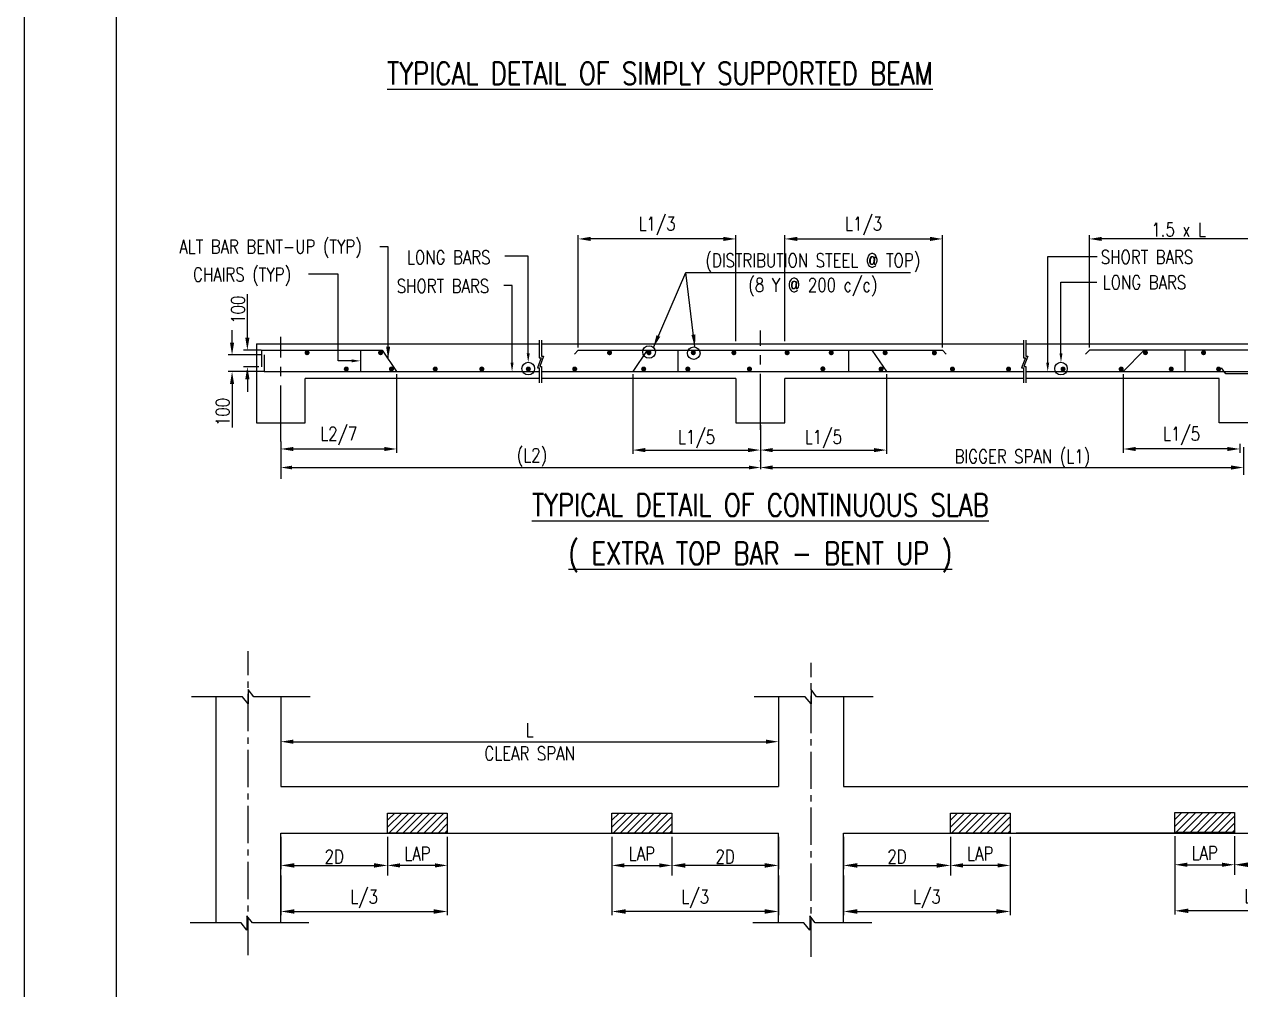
# Model space of a CAD drawing. Extents: x 482149 to 766876, y -388107 to -272741.
# Drawn here: x 634862 to 659304, y -313149 to -293744 of the extents above; entities that cross this region are included whole.
import ezdxf
from ezdxf.enums import TextEntityAlignment as Align

# ---------------------------------------------------------------- set-up
doc = ezdxf.new("R2010")
doc.units = 0
doc.header["$LTSCALE"] = 500
doc.header["$MEASUREMENT"] = 0
doc.linetypes.add('CENTER2', pattern=[1.125, 0.75, -0.125, 0.125, -0.125])
doc.layers.get('DEFPOINTS').update_dxf_attribs({"color": 4})
for name, color, linetype in [('BEAM', 4, 'Continuous'), ('CENTERLINE', 8, 'CENTER2'), ('col & circal', 8, 'CENTER2'), ('CUTOUT2', 9, 'Continuous'), ('DIM', 5, 'Continuous'), ('dimention', 7, 'Continuous'), ('hat', 8, 'Continuous'), ('other', 5, 'Continuous'), ('S-CONCRET LINE', 4, 'Continuous'), ('S-DIM-1', 5, 'Continuous'), ('S-REINFORCEMENT', 6, 'Continuous'), ('S-TEXT-1', 4, 'Continuous'), ('S-TITLE', 6, 'Continuous'), ('s_TITILE', 9, 'Continuous'), ('TXT', 4, 'Continuous')]:
    doc.layers.add(name, color=color, linetype=linetype)
doc.layers.add('LINE', color=253, linetype='Continuous', lineweight=18)
doc.styles.add('ROMANS', font='simplex.shx', dxfattribs={"width": 0.8, "height": 275, "bigfont": 'bigfont.shx'})
doc.dimstyles.new('5', dxfattribs={"dimtxt": 250, "dimasz": 250, "dimexe": 60, "dimexo": 60, "dimgap": 150, "dimtad": 1, "dimdec": 0, "dimlfac": 0.2, "dimzin": 0, "dimdsep": 46, "dimtxsty": 'ROMANS', "dimcen": -250, "dimclrd": 5, "dimclre": 5, "dimclrt": 4, "dimadec": 0, "dimazin": 0, "dimtfac": 1, "dimtdec": 0, "dimtix": 1, "dimtofl": 0, "dimtmove": 2, "dimatfit": 3, "dimfxl": 0, "dimtolj": 1, "dimtzin": 0, "dimarcsym": 0})
doc.dimstyles.new('Copy of INT2TIMES', dxfattribs={"dimtxt": 300, "dimasz": 275, "dimexe": 75, "dimexo": 75, "dimgap": 40, "dimtad": 1, "dimdec": 0, "dimlfac": 0.5, "dimrnd": 5, "dimzin": 0, "dimdsep": 46, "dimtxsty": 'ROMANS', "dimcen": -1, "dimclrd": 5, "dimclre": 5, "dimclrt": 4, "dimadec": 0, "dimazin": 0, "dimtfac": 1, "dimtdec": 0, "dimtix": 1, "dimtofl": 0, "dimtmove": 2, "dimatfit": 3, "dimfxl": 0, "dimtolj": 1, "dimtzin": 0, "dimarcsym": 0})
doc.dimstyles.new('Copy(2) of Standard', dxfattribs={"dimtxt": 300, "dimasz": 250, "dimexe": 75, "dimexo": 50, "dimgap": 50, "dimtad": 1, "dimdec": 0, "dimrnd": 5, "dimzin": 0, "dimdsep": 46, "dimtxsty": 'ROMANS', "dimcen": 0, "dimclrd": 5, "dimclre": 5, "dimclrt": 4, "dimadec": 0, "dimazin": 0, "dimtfac": 1, "dimtdec": 0, "dimtofl": 0, "dimtmove": 0, "dimatfit": 3, "dimfxl": 0, "dimtolj": 1, "dimtzin": 0, "dimarcsym": 0})
doc.dimstyles.new('dim100', dxfattribs={"dimtxt": 250, "dimasz": 250, "dimexe": 200, "dimexo": 200, "dimgap": 100, "dimtad": 1, "dimdec": 0, "dimzin": 0, "dimdsep": 46, "dimtxsty": 'ROMANS', "dimcen": 0, "dimclrd": 5, "dimclre": 5, "dimclrt": 4, "dimadec": 0, "dimazin": 0, "dimtfac": 1, "dimtdec": 0, "dimtix": 1, "dimtofl": 0, "dimtmove": 2, "dimatfit": 3, "dimfxl": 0, "dimtolj": 1, "dimtzin": 0, "dimlwd": -1, "dimlwe": -1, "dimarcsym": 0})
doc.dimstyles.new('INT1', dxfattribs={"dimtxt": 250, "dimasz": 250, "dimexe": 150, "dimexo": 60, "dimgap": 75, "dimtad": 1, "dimdec": 0, "dimzin": 0, "dimdsep": 46, "dimtxsty": 'ROMANS', "dimcen": -250, "dimclrd": 5, "dimclre": 5, "dimclrt": 4, "dimadec": 0, "dimazin": 0, "dimtfac": 1, "dimtdec": 0, "dimtix": 1, "dimtofl": 0, "dimtmove": 2, "dimatfit": 3, "dimfxl": 0, "dimtolj": 1, "dimtzin": 0, "dimarcsym": 0})

# ---------------------------------------------------------------- blocks, each defined once
blk = doc.blocks.new('*D51')
at = {"layer": 'DEFPOINTS', "color": 0}
for p in [(659362, -302091), (649652, -302683), (659362, -302653)]:
    blk.add_point(p, dxfattribs=at)
at = {"layer": 'DIM', "color": 5, "lineweight": -2}
for p, q in [((659362, -302241), (659362, -302803)), ((649652, -302533), (649652, -302503)), ((649902, -302653), (659112, -302653))]:
    blk.add_line(p, q, dxfattribs=at)
at = {"layer": 'DIM', "color": 5}
for points in [[(649902, -302611), (649902, -302694), (649652, -302653)], [(659112, -302694), (659112, -302611), (659362, -302653)]]:
    blk.add_solid(points, dxfattribs=at)
blk = doc.blocks.new('*D52')
at = {"layer": 'DEFPOINTS', "color": 0}
for p in [(653311, -298058), (650143, -300165), (653311, -300293)]:
    blk.add_point(p, dxfattribs=at)
at = {"layer": 'TXT', "color": 5, "linetype": 'ByBlock', "lineweight": -2}
for p, q in [((650143, -300115), (650143, -297983)), ((653311, -300243), (653311, -297983))]:
    blk.add_line(p, q, dxfattribs=at)
at = {"layer": 'TXT', "color": 5, "lineweight": -2}
blk.add_line((650393, -298058), (653061, -298058), dxfattribs=at)
at = {"layer": 'TXT', "color": 5}
for points in [[(650393, -298016), (650393, -298099), (650143, -298058)], [(653061, -298099), (653061, -298016), (653311, -298058)]]:
    blk.add_solid(points, dxfattribs=at)
at = {"layer": 'TXT', "color": 4, "insert": (651727, -297798), "char_height": 275, "attachment_point": 5, "style": 'ROMANS'}
blk.add_mtext('\\A1;L1/3', dxfattribs=at)
blk = doc.blocks.new('*D53')
at = {"layer": 'DEFPOINTS', "color": 0}
for p in [(652185, -300725), (649652, -301754), (652185, -302302)]:
    blk.add_point(p, dxfattribs=at)
at = {"layer": 'DIM', "color": 5, "lineweight": -2}
for p, q in [((652185, -300775), (652185, -302377)), ((649652, -301804), (649652, -302377)), ((649902, -302302), (651935, -302302))]:
    blk.add_line(p, q, dxfattribs=at)
at = {"layer": 'DIM', "color": 5}
for points in [[(649902, -302261), (649902, -302344), (649652, -302302)], [(651935, -302344), (651935, -302261), (652185, -302302)]]:
    blk.add_solid(points, dxfattribs=at)
at = {"layer": 'DIM', "color": 4, "insert": (650918, -302083), "char_height": 275, "attachment_point": 5, "style": 'ROMANS'}
blk.add_mtext('\\A1;L1/5', dxfattribs=at)
blk = doc.blocks.new('*D54')
at = {"layer": 'DEFPOINTS', "color": 0}
for p in [(647089, -300725), (649652, -301754), (649652, -302302)]:
    blk.add_point(p, dxfattribs=at)
at = {"layer": 'DIM', "color": 5, "lineweight": -2}
for p, q in [((647089, -300775), (647089, -302377)), ((649652, -301804), (649652, -302377)), ((647339, -302302), (649402, -302302))]:
    blk.add_line(p, q, dxfattribs=at)
at = {"layer": 'DIM', "color": 5}
for points in [[(647339, -302261), (647339, -302344), (647089, -302302)], [(649402, -302344), (649402, -302261), (649652, -302302)]]:
    blk.add_solid(points, dxfattribs=at)
at = {"layer": 'DIM', "color": 4, "insert": (648371, -302083), "char_height": 275, "attachment_point": 5, "style": 'ROMANS'}
blk.add_mtext('\\A1;L1/5', dxfattribs=at)
blk = doc.blocks.new('*D55')
at = {"layer": 'DEFPOINTS', "color": 0}
for p in [(642343, -300725), (640016, -302124), (642343, -302280)]:
    blk.add_point(p, dxfattribs=at)
at = {"layer": 'DIM', "color": 5, "lineweight": -2}
for p, q in [((642343, -300775), (642343, -302355)), ((640016, -302174), (640016, -302355)), ((640266, -302280), (642093, -302280))]:
    blk.add_line(p, q, dxfattribs=at)
at = {"layer": 'DIM', "color": 5}
for points in [[(640266, -302239), (640266, -302322), (640016, -302280)], [(642093, -302322), (642093, -302239), (642343, -302280)]]:
    blk.add_solid(points, dxfattribs=at)
at = {"layer": 'DIM', "color": 4, "insert": (641180, -302021), "char_height": 275, "attachment_point": 5, "style": 'ROMANS'}
blk.add_mtext('\\A1;L2/7', dxfattribs=at)
blk = doc.blocks.new('*D56')
at = {"layer": 'DEFPOINTS', "color": 0}
for p in [(645992, -298058), (645992, -300293), (649160, -300165)]:
    blk.add_point(p, dxfattribs=at)
at = {"layer": 'TXT', "color": 5, "linetype": 'ByBlock', "lineweight": -2}
for p, q in [((645992, -300243), (645992, -297983)), ((649160, -300115), (649160, -297983))]:
    blk.add_line(p, q, dxfattribs=at)
at = {"layer": 'TXT', "color": 5, "lineweight": -2}
blk.add_line((648910, -298058), (646242, -298058), dxfattribs=at)
at = {"layer": 'TXT', "color": 5}
for points in [[(646242, -298016), (646242, -298099), (645992, -298058)], [(648910, -298099), (648910, -298016), (649160, -298058)]]:
    blk.add_solid(points, dxfattribs=at)
at = {"layer": 'TXT', "color": 4, "insert": (647576, -297798), "char_height": 275, "attachment_point": 5, "style": 'ROMANS'}
blk.add_mtext('\\A1;L1/3', dxfattribs=at)
blk = doc.blocks.new('*D58')
at = {"layer": 'DEFPOINTS', "color": 0}
for p in [(656263, -298058), (656263, -300293), (659851, -300596)]:
    blk.add_point(p, dxfattribs=at)
at = {"layer": 'DIM', "color": 5, "lineweight": -2}
for p, q in [((656263, -300243), (656263, -297983)), ((659601, -298058), (656513, -298058)), ((659851, -300546), (659851, -297983))]:
    blk.add_line(p, q, dxfattribs=at)
at = {"layer": 'DIM', "color": 5}
for points in [[(656513, -298016), (656513, -298099), (656263, -298058)], [(659601, -298099), (659601, -298016), (659851, -298058)]]:
    blk.add_solid(points, dxfattribs=at)
at = {"layer": 'DIM', "color": 4, "insert": (658057, -297870), "char_height": 275, "attachment_point": 5, "style": 'ROMANS'}
blk.add_mtext('\\A1;1.5 x L', dxfattribs=at)
blk = doc.blocks.new('*D60')
at = {"layer": 'DEFPOINTS', "color": 0}
for p in [(639344, -300293), (639671, -300293), (639626, -300628)]:
    blk.add_point(p, dxfattribs=at)
at = {"layer": 'TXT', "color": 5, "linetype": 'ByBlock', "lineweight": -2}
for p, q in [((639344, -300043), (639344, -299169)), ((639621, -300293), (639269, -300293)), ((639576, -300628), (639269, -300628)), ((639344, -300878), (639344, -301128))]:
    blk.add_line(p, q, dxfattribs=at)
at = {"layer": 'TXT', "color": 5}
for points in [[(639302, -300043), (639386, -300043), (639344, -300293)], [(639386, -300878), (639302, -300878), (639344, -300628)]]:
    blk.add_solid(points, dxfattribs=at)
at = {"layer": 'TXT', "color": 4, "insert": (639157, -299481), "char_height": 275, "attachment_point": 5, "rotation": 90, "style": 'ROMANS'}
blk.add_mtext('\\A1;100', dxfattribs=at)
blk = doc.blocks.new('*D61')
at = {"layer": 'DEFPOINTS', "color": 0}
for p in [(639679, -300390), (639036, -300725), (639724, -300725)]:
    blk.add_point(p, dxfattribs=at)
at = {"layer": 'DIM', "color": 5, "lineweight": -2}
for p, q in [((639036, -300140), (639036, -299890)), ((639629, -300390), (638961, -300390)), ((639674, -300725), (638961, -300725)), ((639036, -300975), (639036, -301848))]:
    blk.add_line(p, q, dxfattribs=at)
at = {"layer": 'DIM', "color": 5}
for points in [[(638995, -300140), (639078, -300140), (639036, -300390)], [(639078, -300975), (638995, -300975), (639036, -300725)]]:
    blk.add_solid(points, dxfattribs=at)
at = {"layer": 'DIM', "color": 4, "insert": (638849, -301536), "char_height": 275, "attachment_point": 5, "rotation": 90, "style": 'ROMANS'}
blk.add_mtext('\\A1;100', dxfattribs=at)
blk = doc.blocks.new('*D97')
at = {"layer": 'DEFPOINTS', "color": 0}
for p in [(659180, -309987), (661325, -309998), (659180, -310637)]:
    blk.add_point(p, dxfattribs=at)
at = {"layer": 'DIM', "color": 5, "lineweight": -2, "ltscale": 2}
for p, q in [((659180, -310062), (659180, -310712)), ((661325, -310073), (661325, -310712)), ((661050, -310637), (659455, -310637))]:
    blk.add_line(p, q, dxfattribs=at)
at = {"layer": 'DIM', "color": 5}
for points in [[(659455, -310591), (659455, -310683), (659180, -310637)], [(661050, -310683), (661050, -310591), (661325, -310637)]]:
    blk.add_solid(points, dxfattribs=at)
at = {"layer": 'DIM', "color": 4, "insert": (660252, -310460), "char_height": 275, "attachment_point": 5, "style": 'ROMANS'}
blk.add_mtext('\\A1;{2D}', dxfattribs=at)
blk = doc.blocks.new('*D98')
at = {"layer": 'DEFPOINTS', "color": 0}
for p in [(657980, -309987), (659180, -309987), (659180, -310637)]:
    blk.add_point(p, dxfattribs=at)
at = {"layer": 'S-DIM-1', "color": 5}
for p, q in [((657980, -310187), (657980, -310837)), ((659180, -310187), (659180, -310837)), ((658230, -310637), (658930, -310637))]:
    blk.add_line(p, q, dxfattribs=at)
for points in [[(658230, -310596), (658230, -310679), (657980, -310637)], [(658930, -310679), (658930, -310596), (659180, -310637)]]:
    blk.add_solid(points, dxfattribs=at)
at = {"layer": 'S-DIM-1', "color": 4, "insert": (658580, -310400), "char_height": 275, "attachment_point": 5, "style": 'ROMANS'}
blk.add_mtext('\\A1;LAP', dxfattribs=at)
blk = doc.blocks.new('*D99')
at = {"layer": 'DEFPOINTS', "color": 0}
for p in [(657980, -309987), (661325, -310773), (657980, -311563)]:
    blk.add_point(p, dxfattribs=at)
at = {"layer": 'DIM', "color": 5, "lineweight": -2, "ltscale": 2}
for p, q in [((657980, -310062), (657980, -311638)), ((661325, -310848), (661325, -311638)), ((661050, -311563), (658255, -311563))]:
    blk.add_line(p, q, dxfattribs=at)
at = {"layer": 'DIM', "color": 5}
for points in [[(658255, -311518), (658255, -311609), (657980, -311563)], [(661050, -311609), (661050, -311518), (661325, -311563)]]:
    blk.add_solid(points, dxfattribs=at)
at = {"layer": 'DIM', "color": 4, "insert": (659652, -311314), "char_height": 275, "attachment_point": 5, "style": 'ROMANS'}
blk.add_mtext('\\A1;L/3', dxfattribs=at)
blk = doc.blocks.new('*D100')
at = {"layer": 'DEFPOINTS', "color": 0}
for p in [(647871, -310001), (650016, -310001), (647871, -310651)]:
    blk.add_point(p, dxfattribs=at)
at = {"layer": 'DIM', "color": 5, "lineweight": -2, "ltscale": 2}
for p, q in [((647871, -310076), (647871, -310726)), ((650016, -310076), (650016, -310726)), ((649741, -310651), (648146, -310651))]:
    blk.add_line(p, q, dxfattribs=at)
at = {"layer": 'DIM', "color": 5}
for points in [[(648146, -310605), (648146, -310697), (647871, -310651)], [(649741, -310697), (649741, -310605), (650016, -310651)]]:
    blk.add_solid(points, dxfattribs=at)
at = {"layer": 'DIM', "color": 4, "insert": (648944, -310473), "char_height": 275, "attachment_point": 5, "style": 'ROMANS'}
blk.add_mtext('\\A1;{2D}', dxfattribs=at)
blk = doc.blocks.new('*D101')
at = {"layer": 'DEFPOINTS', "color": 0}
for p in [(646671, -310001), (647871, -310001), (647871, -310651)]:
    blk.add_point(p, dxfattribs=at)
at = {"layer": 'S-DIM-1', "color": 5}
for p, q in [((646671, -310201), (646671, -310851)), ((647871, -310201), (647871, -310851)), ((646921, -310651), (647621, -310651))]:
    blk.add_line(p, q, dxfattribs=at)
for points in [[(646921, -310609), (646921, -310693), (646671, -310651)], [(647621, -310693), (647621, -310609), (647871, -310651)]]:
    blk.add_solid(points, dxfattribs=at)
at = {"layer": 'S-DIM-1', "color": 4, "insert": (647271, -310413), "char_height": 275, "attachment_point": 5, "style": 'ROMANS'}
blk.add_mtext('\\A1;LAP', dxfattribs=at)
blk = doc.blocks.new('*D102')
at = {"layer": 'DEFPOINTS', "color": 0}
for p in [(646671, -310001), (650016, -310776), (646671, -311577)]:
    blk.add_point(p, dxfattribs=at)
at = {"layer": 'DIM', "color": 5, "lineweight": -2, "ltscale": 2}
for p, q in [((646671, -310076), (646671, -311652)), ((650016, -310851), (650016, -311652)), ((649741, -311577), (646946, -311577))]:
    blk.add_line(p, q, dxfattribs=at)
at = {"layer": 'DIM', "color": 5}
for points in [[(646946, -311531), (646946, -311623), (646671, -311577)], [(649741, -311623), (649741, -311531), (650016, -311577)]]:
    blk.add_solid(points, dxfattribs=at)
at = {"layer": 'DIM', "color": 4, "insert": (648344, -311327), "char_height": 275, "attachment_point": 5, "style": 'ROMANS'}
blk.add_mtext('\\A1;L/3', dxfattribs=at)
blk = doc.blocks.new('*D103')
at = {"layer": 'DEFPOINTS', "color": 0}
for p in [(640016, -310001), (642162, -310001), (642162, -310651)]:
    blk.add_point(p, dxfattribs=at)
at = {"layer": 'DIM', "color": 5, "lineweight": -2, "ltscale": 2}
for p, q in [((640016, -310076), (640016, -310726)), ((642162, -310076), (642162, -310726)), ((640291, -310651), (641887, -310651))]:
    blk.add_line(p, q, dxfattribs=at)
at = {"layer": 'DIM', "color": 5}
for points in [[(640291, -310605), (640291, -310697), (640016, -310651)], [(641887, -310697), (641887, -310605), (642162, -310651)]]:
    blk.add_solid(points, dxfattribs=at)
at = {"layer": 'DIM', "color": 4, "insert": (641089, -310473), "char_height": 275, "attachment_point": 5, "style": 'ROMANS'}
blk.add_mtext('\\A1;{2D}', dxfattribs=at)
blk = doc.blocks.new('*D104')
at = {"layer": 'DEFPOINTS', "color": 0}
for p in [(642162, -310001), (643362, -310001), (642162, -310651)]:
    blk.add_point(p, dxfattribs=at)
at = {"layer": 'S-DIM-1', "color": 5}
for p, q in [((642162, -310201), (642162, -310851)), ((643362, -310201), (643362, -310851)), ((643112, -310651), (642412, -310651))]:
    blk.add_line(p, q, dxfattribs=at)
for points in [[(642412, -310609), (642412, -310693), (642162, -310651)], [(643112, -310693), (643112, -310609), (643362, -310651)]]:
    blk.add_solid(points, dxfattribs=at)
at = {"layer": 'S-DIM-1', "color": 4, "insert": (642762, -310413), "char_height": 275, "attachment_point": 5, "style": 'ROMANS'}
blk.add_mtext('\\A1;LAP', dxfattribs=at)
blk = doc.blocks.new('*D105')
at = {"layer": 'DEFPOINTS', "color": 0}
for p in [(643362, -310001), (640016, -310776), (643362, -311577)]:
    blk.add_point(p, dxfattribs=at)
at = {"layer": 'DIM', "color": 5, "lineweight": -2, "ltscale": 2}
for p, q in [((643362, -310076), (643362, -311652)), ((640016, -310851), (640016, -311652)), ((640291, -311577), (643087, -311577))]:
    blk.add_line(p, q, dxfattribs=at)
at = {"layer": 'DIM', "color": 5}
for points in [[(640291, -311531), (640291, -311623), (640016, -311577)], [(643087, -311623), (643087, -311531), (643362, -311577)]]:
    blk.add_solid(points, dxfattribs=at)
at = {"layer": 'DIM', "color": 4, "insert": (641689, -311327), "char_height": 275, "attachment_point": 5, "style": 'ROMANS'}
blk.add_mtext('\\A1;L/3', dxfattribs=at)
blk = doc.blocks.new('*D106')
at = {"layer": 'DEFPOINTS', "color": 0}
for p in [(651325, -310001), (653471, -310001), (653471, -310651)]:
    blk.add_point(p, dxfattribs=at)
at = {"layer": 'DIM', "color": 5, "lineweight": -2, "ltscale": 2}
for p, q in [((651325, -310076), (651325, -310726)), ((653471, -310076), (653471, -310726)), ((651600, -310651), (653196, -310651))]:
    blk.add_line(p, q, dxfattribs=at)
at = {"layer": 'DIM', "color": 5}
for points in [[(651600, -310605), (651600, -310697), (651325, -310651)], [(653196, -310697), (653196, -310605), (653471, -310651)]]:
    blk.add_solid(points, dxfattribs=at)
at = {"layer": 'DIM', "color": 4, "insert": (652398, -310473), "char_height": 275, "attachment_point": 5, "style": 'ROMANS'}
blk.add_mtext('\\A1;{2D}', dxfattribs=at)
blk = doc.blocks.new('*D107')
at = {"layer": 'DEFPOINTS', "color": 0}
for p in [(653471, -310001), (654671, -310001), (653471, -310651)]:
    blk.add_point(p, dxfattribs=at)
at = {"layer": 'S-DIM-1', "color": 5}
for p, q in [((653471, -310201), (653471, -310851)), ((654671, -310201), (654671, -310851)), ((654421, -310651), (653721, -310651))]:
    blk.add_line(p, q, dxfattribs=at)
for points in [[(653721, -310609), (653721, -310693), (653471, -310651)], [(654421, -310693), (654421, -310609), (654671, -310651)]]:
    blk.add_solid(points, dxfattribs=at)
at = {"layer": 'S-DIM-1', "color": 4, "insert": (654071, -310413), "char_height": 275, "attachment_point": 5, "style": 'ROMANS'}
blk.add_mtext('\\A1;LAP', dxfattribs=at)
blk = doc.blocks.new('*D108')
at = {"layer": 'DEFPOINTS', "color": 0}
for p in [(654671, -310001), (651325, -310776), (654671, -311577)]:
    blk.add_point(p, dxfattribs=at)
at = {"layer": 'DIM', "color": 5, "lineweight": -2, "ltscale": 2}
for p, q in [((654671, -310076), (654671, -311652)), ((651325, -310851), (651325, -311652)), ((651600, -311577), (654396, -311577))]:
    blk.add_line(p, q, dxfattribs=at)
at = {"layer": 'DIM', "color": 5}
for points in [[(651600, -311531), (651600, -311623), (651325, -311577)], [(654396, -311623), (654396, -311531), (654671, -311577)]]:
    blk.add_solid(points, dxfattribs=at)
at = {"layer": 'DIM', "color": 4, "insert": (652998, -311327), "char_height": 275, "attachment_point": 5, "style": 'ROMANS'}
blk.add_mtext('\\A1;L/3', dxfattribs=at)
blk = doc.blocks.new('*D112')
at = {"layer": 'DEFPOINTS', "color": 0}
for p in [(640016, -308164), (650016, -308164), (650016, -308164)]:
    blk.add_point(p, dxfattribs=at)
at = {"layer": 'S-DIM-1', "color": 5}
for p, q in [((640016, -307964), (640016, -307964)), ((650016, -307964), (650016, -307964)), ((640266, -308164), (649766, -308164))]:
    blk.add_line(p, q, dxfattribs=at)
for points in [[(640266, -308122), (640266, -308206), (640016, -308164)], [(649766, -308206), (649766, -308122), (650016, -308164)]]:
    blk.add_solid(points, dxfattribs=at)
at = {"layer": 'S-DIM-1', "color": 4, "char_height": 275, "attachment_point": 5, "style": 'ROMANS'}
for s, insert in [('\\A1;L', (645016, -307926)), ('CLEAR SPAN', (645016, -308401))]:
    blk.add_mtext(s, dxfattribs=dict(at, insert=insert))
blk = doc.blocks.new('*D129')
at = {"layer": 'DEFPOINTS', "color": 0}
for p in [(656946, -300725), (656946, -302280), (659287, -302124)]:
    blk.add_point(p, dxfattribs=at)
at = {"layer": 'DIM', "color": 5, "lineweight": -2}
for p, q in [((656946, -300775), (656946, -302355)), ((659037, -302280), (657196, -302280)), ((659287, -302174), (659287, -302355))]:
    blk.add_line(p, q, dxfattribs=at)
at = {"layer": 'DIM', "color": 5}
for points in [[(657196, -302239), (657196, -302322), (656946, -302280)], [(659037, -302322), (659037, -302239), (659287, -302280)]]:
    blk.add_solid(points, dxfattribs=at)
at = {"layer": 'DIM', "color": 4, "insert": (658116, -302021), "char_height": 275, "attachment_point": 5, "style": 'ROMANS'}
blk.add_mtext('\\A1;L1/5', dxfattribs=at)
blk = doc.blocks.new('zw$155A')
at = {"layer": 's_TITILE', "color": 7}
blk.add_lwpolyline([(0, 0), (88000, 0), (88000, 58000), (0, 58000)], close=True, dxfattribs=at)
at = {"layer": 's_TITILE', "color": 1}
blk.add_lwpolyline([(1300, 800), (78500, 800), (78500, 57200), (1300, 57200)], close=True, dxfattribs=at)

msp = doc.modelspace()

# ---------------------------------------------------------------- hatches: boundary and pattern name
at = {"layer": 'BEAM'}
h = msp.add_hatch(dxfattribs=at)
h.set_pattern_fill('ANSI31', color=253, scale=800, style=0)
h.set_pattern_definition([(45, (-5009594.44, 1957532.09), (-70.7106781, 70.7106781), [])])
h.paths.add_polyline_path([(642162.094, -309599.788), (642162.094, -310000.899), (643362.094, -310000.899), (643362.094, -309599.788)])
h = msp.add_hatch(dxfattribs=at)
h.set_pattern_fill('ANSI31', color=253, scale=800, style=0)
h.set_pattern_definition([(45, (-5005085.68, 1957532.09), (-70.7106781, 70.7106781), [])])
h.paths.add_polyline_path([(646670.857, -309599.788), (646670.857, -310000.899), (647870.857, -310000.899), (647870.857, -309599.788)])
h = msp.add_hatch(dxfattribs=at)
h.set_pattern_fill('ANSI31', color=253, scale=800, style=0)
h.set_pattern_definition([(45, (-4998285.68, 1957532.09), (-70.7106781, 70.7106781), [])])
h.paths.add_polyline_path([(653470.857, -309599.788), (653470.857, -310000.899), (654670.857, -310000.899), (654670.857, -309599.788)])
h = msp.add_hatch(dxfattribs=at)
h.set_pattern_fill('ANSI31', color=253, scale=800, style=0)
h.set_pattern_definition([(45, (-4993776.92, 1957545.64), (-70.7106781, 70.7106781), [])])
h.paths.add_polyline_path([(657979.621, -309586.235), (657979.621, -309987.346), (659179.621, -309987.346), (659179.621, -309586.235)])

# ---------------------------------------------------------------- linework, layer by layer
for points in [[(642162.094, -309599.788), (643362.094, -309599.788), (643362.094, -310000.899), (642162.094, -310000.899)], [(646670.857, -309599.788), (647870.857, -309599.788), (647870.857, -310000.899), (646670.857, -310000.899)], [(653470.857, -309599.788), (654670.857, -309599.788), (654670.857, -310000.899), (653470.857, -310000.899)], [(657979.621, -309586.235), (659179.621, -309586.235), (659179.621, -309987.346), (657979.621, -309987.346)]]:
    msp.add_lwpolyline(points, close=True, dxfattribs=at)
at = {"layer": 'CENTERLINE', "ltscale": 3}
for p, q in [((649652.037, -301894.974), (649652.037, -299897.692)), ((640016.024, -302127.899), (640016.024, -300023.176))]:
    msp.add_line(p, q, dxfattribs=at)
at = {"layer": 'col & circal', "linetype": 'CENTER2', "ltscale": 2}
for p, q in [((639362.094, -312453.843), (639362.094, -306343)), ((650670.857, -312489.545), (650670.857, -306576.41))]:
    msp.add_line(p, q, dxfattribs=at)
at = {"layer": 'CUTOUT2', "linetype": 'Continuous'}
for points in [[(640609.113, -307261.367), (639474.578, -307261.343), (639362.094, -307115.745), (639362.094, -307405.668), (639246.759, -307261.343), (638222.171, -307261.377)], [(651917.876, -307261.372), (650783.342, -307261.348), (650670.857, -307115.749), (650670.857, -307405.672), (650555.522, -307261.348), (649530.935, -307261.381)], [(640582.36, -311807.463), (639447.825, -311807.439), (639335.341, -311661.84), (639335.341, -311951.763), (639220.006, -311807.439), (638195.418, -311807.472)], [(651891.123, -311807.467), (650756.589, -311807.443), (650644.104, -311661.845), (650644.104, -311951.768), (650528.769, -311807.443), (649504.182, -311807.476)]]:
    msp.add_lwpolyline(points, dxfattribs=at)
at = {"layer": 'DIM', "color": 5}
for p, q in [((644987.881, -298403.26), (644517.711, -298403.26)), ((655426.406, -298414.209), (656420.202, -298414.209)), ((641165.376, -298769.336), (640572.273, -298769.336)), ((655693.37, -298924.93), (656413.608, -298924.93)), ((644662.502, -298995.897), (644494.944, -298995.897)), ((641438.878, -300508.851), (641165.376, -300508.851))]:
    msp.add_line(p, q, dxfattribs=at)
at = {"layer": 'DIM'}
for p, q in [((644987.881, -300356.927), (644987.881, -298403.26)), ((655426.406, -300544.294), (655426.406, -298414.209)), ((641165.376, -300508.851), (641165.376, -298769.336)), ((655693.37, -300356.927), (655693.37, -298924.93)), ((644662.502, -300544.294), (644662.502, -298995.897)), ((649652.037, -302142.551), (649652.037, -302682.901)), ((640241.952, -302652.816), (649426.109, -302652.816))]:
    msp.add_line(p, q, dxfattribs=at)
at = {"layer": 'DIM', "color": 8}
for points in [[(645210.157, -300091.551), (645210.157, -300444.639), (645250.828, -300444.639), (645171.136, -300650.327), (645210.157, -300650.327), (645210.157, -300947.551)], [(645256.657, -300091.502), (645256.657, -300415.139), (645297.328, -300415.139), (645217.636, -300620.827), (645256.657, -300620.827), (645256.657, -300947.319)], [(654937.157, -300091.551), (654937.157, -300444.639), (654977.828, -300444.639), (654898.136, -300650.327), (654937.157, -300650.327), (654937.157, -300947.551)], [(654983.657, -300091.502), (654983.657, -300415.139), (655024.328, -300415.139), (654944.636, -300620.827), (654983.657, -300620.827), (654983.657, -300947.319)]]:
    msp.add_lwpolyline(points, dxfattribs=at)
at = {"layer": 'DIM'}
msp.add_solid([(649426.109, -302615.154), (649426.109, -302690.463), (649652.037, -302652.816)], dxfattribs=at)
at = {"layer": 'dimention', "color": 5, "linetype": 'ByBlock'}
msp.add_line((640016.024, -302127.899), (640016.024, -302878.732), dxfattribs=at)
at = {"layer": 'dimention', "color": 5}
for points in [[(644957.835, -300356.927), (645017.916, -300356.927), (644987.881, -300537.186)], [(655723.416, -300356.927), (655663.326, -300356.927), (655693.37, -300537.186)], [(644632.458, -300546.78), (644692.548, -300546.78), (644662.502, -300727.048)], [(655456.452, -300544.294), (655396.362, -300544.294), (655426.406, -300724.562)]]:
    msp.add_solid(points, dxfattribs=at)
at = {"layer": 'dimention', "color": 5, "linetype": 'ByBlock'}
msp.add_solid([(640241.952, -302615.154), (640241.952, -302690.463), (640016.024, -302652.816)], dxfattribs=at)
at = {"layer": 'hat'}
for centre in [(647416.701, -300330.56), (648313.613, -300353.946), (644987.881, -300663.623), (655693.37, -300663.623)]:
    msp.add_circle(centre, 126.431, dxfattribs=at)
at = {"layer": 'LINE'}
for p, q in [((641619.136, -300293.153), (641619.136, -300724.562)), ((647996.159, -300293.153), (647996.159, -300724.562)), ((651421.876, -300293.153), (651421.876, -300724.562)), ((658179.136, -300293.153), (658179.136, -300724.562))]:
    msp.add_line(p, q, dxfattribs=at)
at = {"layer": 'other'}
msp.add_solid([(641438.878, -300478.819), (641438.878, -300538.898), (641619.136, -300508.851)], dxfattribs=at)
at = {"layer": 'S-CONCRET LINE', "color": 130}
for p, q in [((639524.768, -300164.852), (645210.157, -300164.852)), ((639524.768, -300164.852), (639524.768, -301754.496)), ((645256.657, -300164.852), (654937.157, -300164.852)), ((654983.657, -300164.852), (662008.408, -300164.852)), ((640507.271, -301754.496), (640507.271, -300866.167)), ((645210.157, -300866.167), (640507.271, -300866.167)), ((649160.365, -300866.167), (645256.657, -300866.167)), ((649160.365, -300866.167), (649160.365, -301754.496)), ((654937.157, -300866.167), (650142.868, -300866.167)), ((650142.868, -301754.496), (650142.868, -300866.167)), ((658868.706, -300866.167), (654983.657, -300866.167)), ((658868.706, -301754.496), (658868.706, -300866.167)), ((639524.768, -301754.496), (640507.271, -301754.496)), ((649160.365, -301754.496), (650142.868, -301754.496)), ((659851.209, -301754.496), (658868.706, -301754.496)), ((638707.712, -307261.361), (638707.712, -311807.455)), ((640016.475, -307260.706), (640016.475, -309067.263)), ((650016.475, -307260.706), (650016.475, -309067.263)), ((651325.239, -307260.706), (651325.239, -309067.263)), ((640016.475, -309067.263), (650016.475, -309067.263)), ((651325.239, -309067.263), (661325.239, -309067.263)), ((651325.239, -309067.263), (661325.239, -309067.263)), ((640016.475, -310000.899), (650016.475, -310000.899)), ((640016.475, -311807.455), (640016.475, -310000.899)), ((650016.475, -311807.455), (650016.475, -310000.899)), ((651325.239, -310000.899), (658253.128, -309987.346)), ((651325.239, -310000.899), (661325.239, -310000.899)), ((651325.239, -311807.455), (651325.239, -310000.899))]:
    msp.add_line(p, q, dxfattribs=at)
at = {"layer": 'S-REINFORCEMENT'}
for p, q in [((639626.377, -300293.153), (642052.499, -300293.153)), ((639626.377, -300293.153), (639626.377, -300628.043)), ((639678.664, -300389.666), (639678.664, -300724.562)), ((642052.499, -300293.153), (642343.203, -300724.562)), ((645992.238, -300293.153), (645916.153, -300374.677)), ((645992.238, -300293.153), (653311.179, -300293.153)), ((647379.878, -300293.153), (647089.182, -300724.562)), ((651893.87, -300293.153), (652184.576, -300724.562)), ((653311.179, -300293.153), (653387.264, -300374.677)), ((656263.425, -300293.153), (656187.34, -300374.677)), ((660703.712, -300293.153), (656263.425, -300293.153)), ((656945.631, -300724.562), (657365.802, -300293.153)), ((661873.068, -300293.153), (657349.148, -300293.153)), ((639678.664, -300724.562), (645210.157, -300724.562)), ((645256.657, -300724.562), (654937.157, -300724.562)), ((654983.657, -300724.562), (659768.767, -300724.562)), ((659004.197, -300767.397), (658921.397, -300645.598)), ((661873.068, -300767.397), (659004.197, -300767.397))]:
    msp.add_line(p, q, dxfattribs=at)
at = {"layer": 'S-REINFORCEMENT', "const_width": 50.698}
for points in [[(640519.2, -300343.968, 1), (640569.892, -300343.968, 1)], [(641995.045, -300344.062, 1), (642045.736, -300344.062, 1)], [(646596.565, -300344.69, 1), (646647.256, -300344.69, 1)], [(647388.627, -300344.863, 1), (647439.327, -300344.863, 1)], [(648279.778, -300344.363, 1), (648330.469, -300344.363, 1)], [(649095.191, -300344.363, 1), (649145.883, -300344.363, 1)], [(650215.796, -300344.363, -1), (650165.104, -300344.363, -1)], [(651102.447, -300344.863, -1), (651051.746, -300344.863, -1)], [(652184.947, -300344.863, -1), (652134.246, -300344.863, -1)], [(653123.333, -300347.363, 1), (653174.025, -300347.363, 1)], [(657415.712, -300343.797, -1), (657365.011, -300343.797, -1)], [(658583.581, -300344.226, -1), (658532.889, -300344.226, -1)], [(641306.688, -300672.68, 1), (641357.38, -300672.68, 1)], [(642264.676, -300672.68, -1), (642213.973, -300672.68, -1)], [(643144.72, -300672.68, -1), (643094.016, -300672.68, -1)], [(644079.996, -300672.68, -1), (644029.293, -300672.68, -1)], [(645015.273, -300672.68, -1), (644964.569, -300672.68, -1)], [(645896.303, -300672.68, 1), (645946.995, -300672.68, 1)], [(647281.93, -300672.68, 1), (647332.622, -300672.68, 1)], [(648169.075, -300672.68, 1), (648219.776, -300672.68, 1)], [(649408.045, -300672.68, 1), (649458.737, -300672.68, 1)], [(650882.786, -300670.194, 1), (650933.477, -300670.194, 1)], [(652052.207, -300673.682, 1), (652102.899, -300673.682, 1)], [(653486.717, -300673.682, 1), (653537.408, -300673.682, 1)], [(654614.706, -300673.682, 1), (654665.397, -300673.682, 1)], [(655708.887, -300673.576, 1), (655759.579, -300673.576, 1)], [(656877.641, -300673.122, 1), (656928.333, -300673.122, 1)], [(657884.583, -300673.597, 1), (657935.287, -300673.597, 1)], [(658835.746, -300673.64, 1), (658886.438, -300673.64, 1)]]:
    msp.add_lwpolyline(points, format="xyb", close=True, dxfattribs=at)

# ---------------------------------------------------------------- block references
at = {"xscale": 1.420454545454545, "yscale": 1.420454545454545, "zscale": 1.420454545454545}
msp.add_blockref('zw$155A', (634862.003, -356294.5), dxfattribs=at)

# ---------------------------------------------------------------- texts
at = {"layer": 'S-TEXT-1', "linetype": 'ByBlock', "style": 'ROMANS', "width": 0.8}
for s, p in [('ALT BAR BENT-UP (TYP)', (639809.086, -298230.232)), ('(DISTRIBUTION STEEL @ TOP)', (650706.661, -298510.273)), ('(8 Y @ 200 c/c)', (650706.661, -299001.999)), (' (L2)', (644986.386, -302424.223)), ('BIGGER SPAN (L1)', (654917.886, -302448.436))]:
    msp.add_text(s, height=275, dxfattribs=at).set_placement(p, align=Align.MIDDLE)
for s, p in [('LONG BARS', (642551.341, -298426.992)), ('SHORT BARS', (656492.929, -298421.812)), ('CHAIRS (TYP)', (638252.367, -298773.106)), ('SHORT BARS', (642344.857, -299004.269)), ('LONG BARS', (656531.638, -298931.485))]:
    msp.add_text(s, height=275, dxfattribs=at).set_placement(p, align=Align.MIDDLE_LEFT)
at = {"layer": 'S-TITLE', "style": 'ROMANS', "width": 0.8}
for s, p in [('%%UTYPICAL DETAIL OF SIMPLY SUPPORTED BEAM', (647636.067, -294729.318)), ('%%UTYPICAL DETAIL OF CONTINUOUS SLAB', (649652.037, -303406.903)), ('%%U( EXTRA TOP BAR - BENT UP )', (649652.037, -304378.638))]:
    msp.add_text(s, height=450, dxfattribs=at).set_placement(p, align=Align.MIDDLE_CENTER)

# ---------------------------------------------------------------- dimensions: what is measured, and where the dimension line sits
at = {"layer": 'DIM'}
for base, p1, p2, text, dimstyle, override, picture, middle in [((656263.425, -298057.526), (659851.209, -300595.551), (656263.425, -300293.153), '1.5 x L', 'Copy(2) of Standard', {"dimfxl": 60}, '*D58', (658057.317, -297870.026)), ((642343.203, -302280.259), (640016.024, -302124.182), (642343.203, -300724.562), 'L2/7', 'Copy(2) of Standard', {"dimfxl": 60}, '*D55', (641179.614, -302020.735)), ((649652.037, -302302.201), (647089.182, -300724.562), (649652.037, -301754.496), 'L1/5', 'Copy(2) of Standard', {"dimgap": 10, "dimfxl": 60}, '*D54', (648370.609, -302082.677)), ((652184.576, -302302.201), (649652.037, -301754.496), (652184.576, -300724.562), 'L1/5', 'Copy(2) of Standard', {"dimgap": 10, "dimfxl": 60}, '*D53', (650918.306, -302082.677)), ((659361.715, -302652.816), (649652.037, -302682.901), (659361.715, -302091.474), ' ', 'INT1', {"dimexo": 150, "dimlfac": 0.25}, '*D51', (654506.876, -302652.816))]:
    dim = msp.add_linear_dim(base=base, p1=p1, p2=p2, text=text, dimstyle=dimstyle, override=override, dxfattribs=at)
    dim.commit()
    dim.dimension.update_dxf_attribs({"geometry": picture, "text_midpoint": middle})
dim = msp.add_linear_dim(base=(639036.179, -300724.556), p1=(639678.664, -300389.666), p2=(639723.729, -300724.556), angle=90, text='100', dimstyle='Copy(2) of Standard', dxfattribs=at)
dim.commit()
dim.dimension.update_dxf_attribs({"geometry": '*D61', "text_midpoint": (638848.679, -301536.461)})
dim = msp.add_linear_dim(base=(656945.631, -302280.259), p1=(659287.209, -302124.182), p2=(656945.631, -300724.562), angle=180, text='L1/5', dimstyle='Copy(2) of Standard', override={"dimfxl": 60}, dxfattribs=at)
dim.commit()
dim.dimension.update_dxf_attribs({"geometry": '*D129', "text_midpoint": (658116.42, -302020.735)})
at = {"layer": 'DIM', "ltscale": 2}
for base, p1, p2, text, picture, middle in [((642162.094, -310650.864), (640016.475, -310000.899), (642162.094, -310000.899), '{2D}', '*D103', (641089.284, -310473.364)), ((643362.094, -311576.994), (640016.475, -310775.518), (643362.094, -310000.899), 'L/3', '*D105', (641689.284, -311327.47)), ((653470.857, -310650.864), (651325.239, -310000.899), (653470.857, -310000.899), '{2D}', '*D106', (652398.048, -310473.364)), ((654670.857, -311576.994), (651325.239, -310775.518), (654670.857, -310000.899), 'L/3', '*D108', (652998.048, -311327.47))]:
    dim = msp.add_linear_dim(base=base, p1=p1, p2=p2, text=text, dimstyle='Copy of INT2TIMES', dxfattribs=at)
    dim.commit()
    dim.dimension.update_dxf_attribs({"geometry": picture, "text_midpoint": middle})
for base, p1, p2, text, picture, middle in [((646670.857, -311576.994), (650016.475, -310775.518), (646670.857, -310000.899), 'L/3', '*D102', (648343.666, -311327.47)), ((647870.857, -310650.864), (650016.475, -310000.899), (647870.857, -310000.899), '{2D}', '*D100', (648943.666, -310473.364)), ((657979.621, -311563.441), (661325.239, -310773.301), (657979.621, -309987.346), 'L/3', '*D99', (659652.43, -311313.917)), ((659179.621, -310637.311), (661325.239, -309997.731), (659179.621, -309987.346), '{2D}', '*D97', (660252.43, -310459.811))]:
    dim = msp.add_linear_dim(base=base, p1=p1, p2=p2, angle=180, text=text, dimstyle='Copy of INT2TIMES', dxfattribs=at)
    dim.commit()
    dim.dimension.update_dxf_attribs({"geometry": picture, "text_midpoint": middle})
at = {"layer": 'S-DIM-1'}
for base, p1, p2, text, picture, middle in [((650016.475, -308163.984), (640016.475, -308163.984), (650016.475, -308163.984), 'L\\XCLEAR SPAN', '*D112', (645016.475, -308163.984)), ((647870.857, -310650.864), (646670.857, -310000.899), (647870.857, -310000.899), 'LAP', '*D101', (647270.857, -310413.364)), ((659179.621, -310637.311), (657979.621, -309987.346), (659179.621, -309987.346), 'LAP', '*D98', (658579.621, -310399.811))]:
    dim = msp.add_linear_dim(base=base, p1=p1, p2=p2, text=text, dimstyle='dim100', override={"dimarcsym": 1}, dxfattribs=at)
    dim.commit()
    dim.dimension.update_dxf_attribs({"geometry": picture, "text_midpoint": middle})
for base, p1, p2, picture, middle in [((642162.094, -310650.864), (643362.094, -310000.899), (642162.094, -310000.899), '*D104', (642762.094, -310413.364)), ((653470.857, -310650.864), (654670.857, -310000.899), (653470.857, -310000.899), '*D107', (654070.857, -310413.364))]:
    dim = msp.add_linear_dim(base=base, p1=p1, p2=p2, angle=180, text='LAP', dimstyle='dim100', override={"dimarcsym": 1}, dxfattribs=at)
    dim.commit()
    dim.dimension.update_dxf_attribs({"geometry": picture, "text_midpoint": middle})
at = {"layer": 'TXT', "linetype": 'ByBlock'}
for base, p1, p2, picture, middle in [((645992.238, -298057.526), (649160.365, -300164.852), (645992.238, -300293.153), '*D56', (647576.302, -297798.002)), ((653311.179, -298057.526), (650142.868, -300164.852), (653311.179, -300293.153), '*D52', (651727.024, -297798.002))]:
    dim = msp.add_linear_dim(base=base, p1=p1, p2=p2, text='L1/3', dimstyle='Copy(2) of Standard', override={"dimfxl": 60}, dxfattribs=at)
    dim.commit()
    dim.dimension.update_dxf_attribs({"geometry": picture, "text_midpoint": middle})
dim = msp.add_linear_dim(base=(639344.06, -300293.153), p1=(639626.377, -300628.043), p2=(639671.441, -300293.153), angle=90, text='100', dimstyle='Copy(2) of Standard', dxfattribs=at)
dim.commit()
dim.dimension.update_dxf_attribs({"geometry": '*D60', "text_midpoint": (639156.56, -299481.248)})

# ---------------------------------------------------------------- leaders
at = {"layer": 'DIM'}
msp.add_leader([(642172.697, -300471.528), (642172.697, -298214.778), (642006.179, -298214.778)], dimstyle='Copy(2) of Standard', override={"dimgap": 10, "dimtad": 0, "dimfxl": 60}, dxfattribs=at)
at = {"layer": 'DIM', "color": 5}
for points in [[(647503.337, -300238.478), (648153.26, -298730.127), (652667.75, -298730.127)], [(648338.021, -300229.893), (648153.26, -298730.127)]]:
    msp.add_leader(points, dimstyle='5', dxfattribs=at)

doc.saveas('drawing.dxf')
